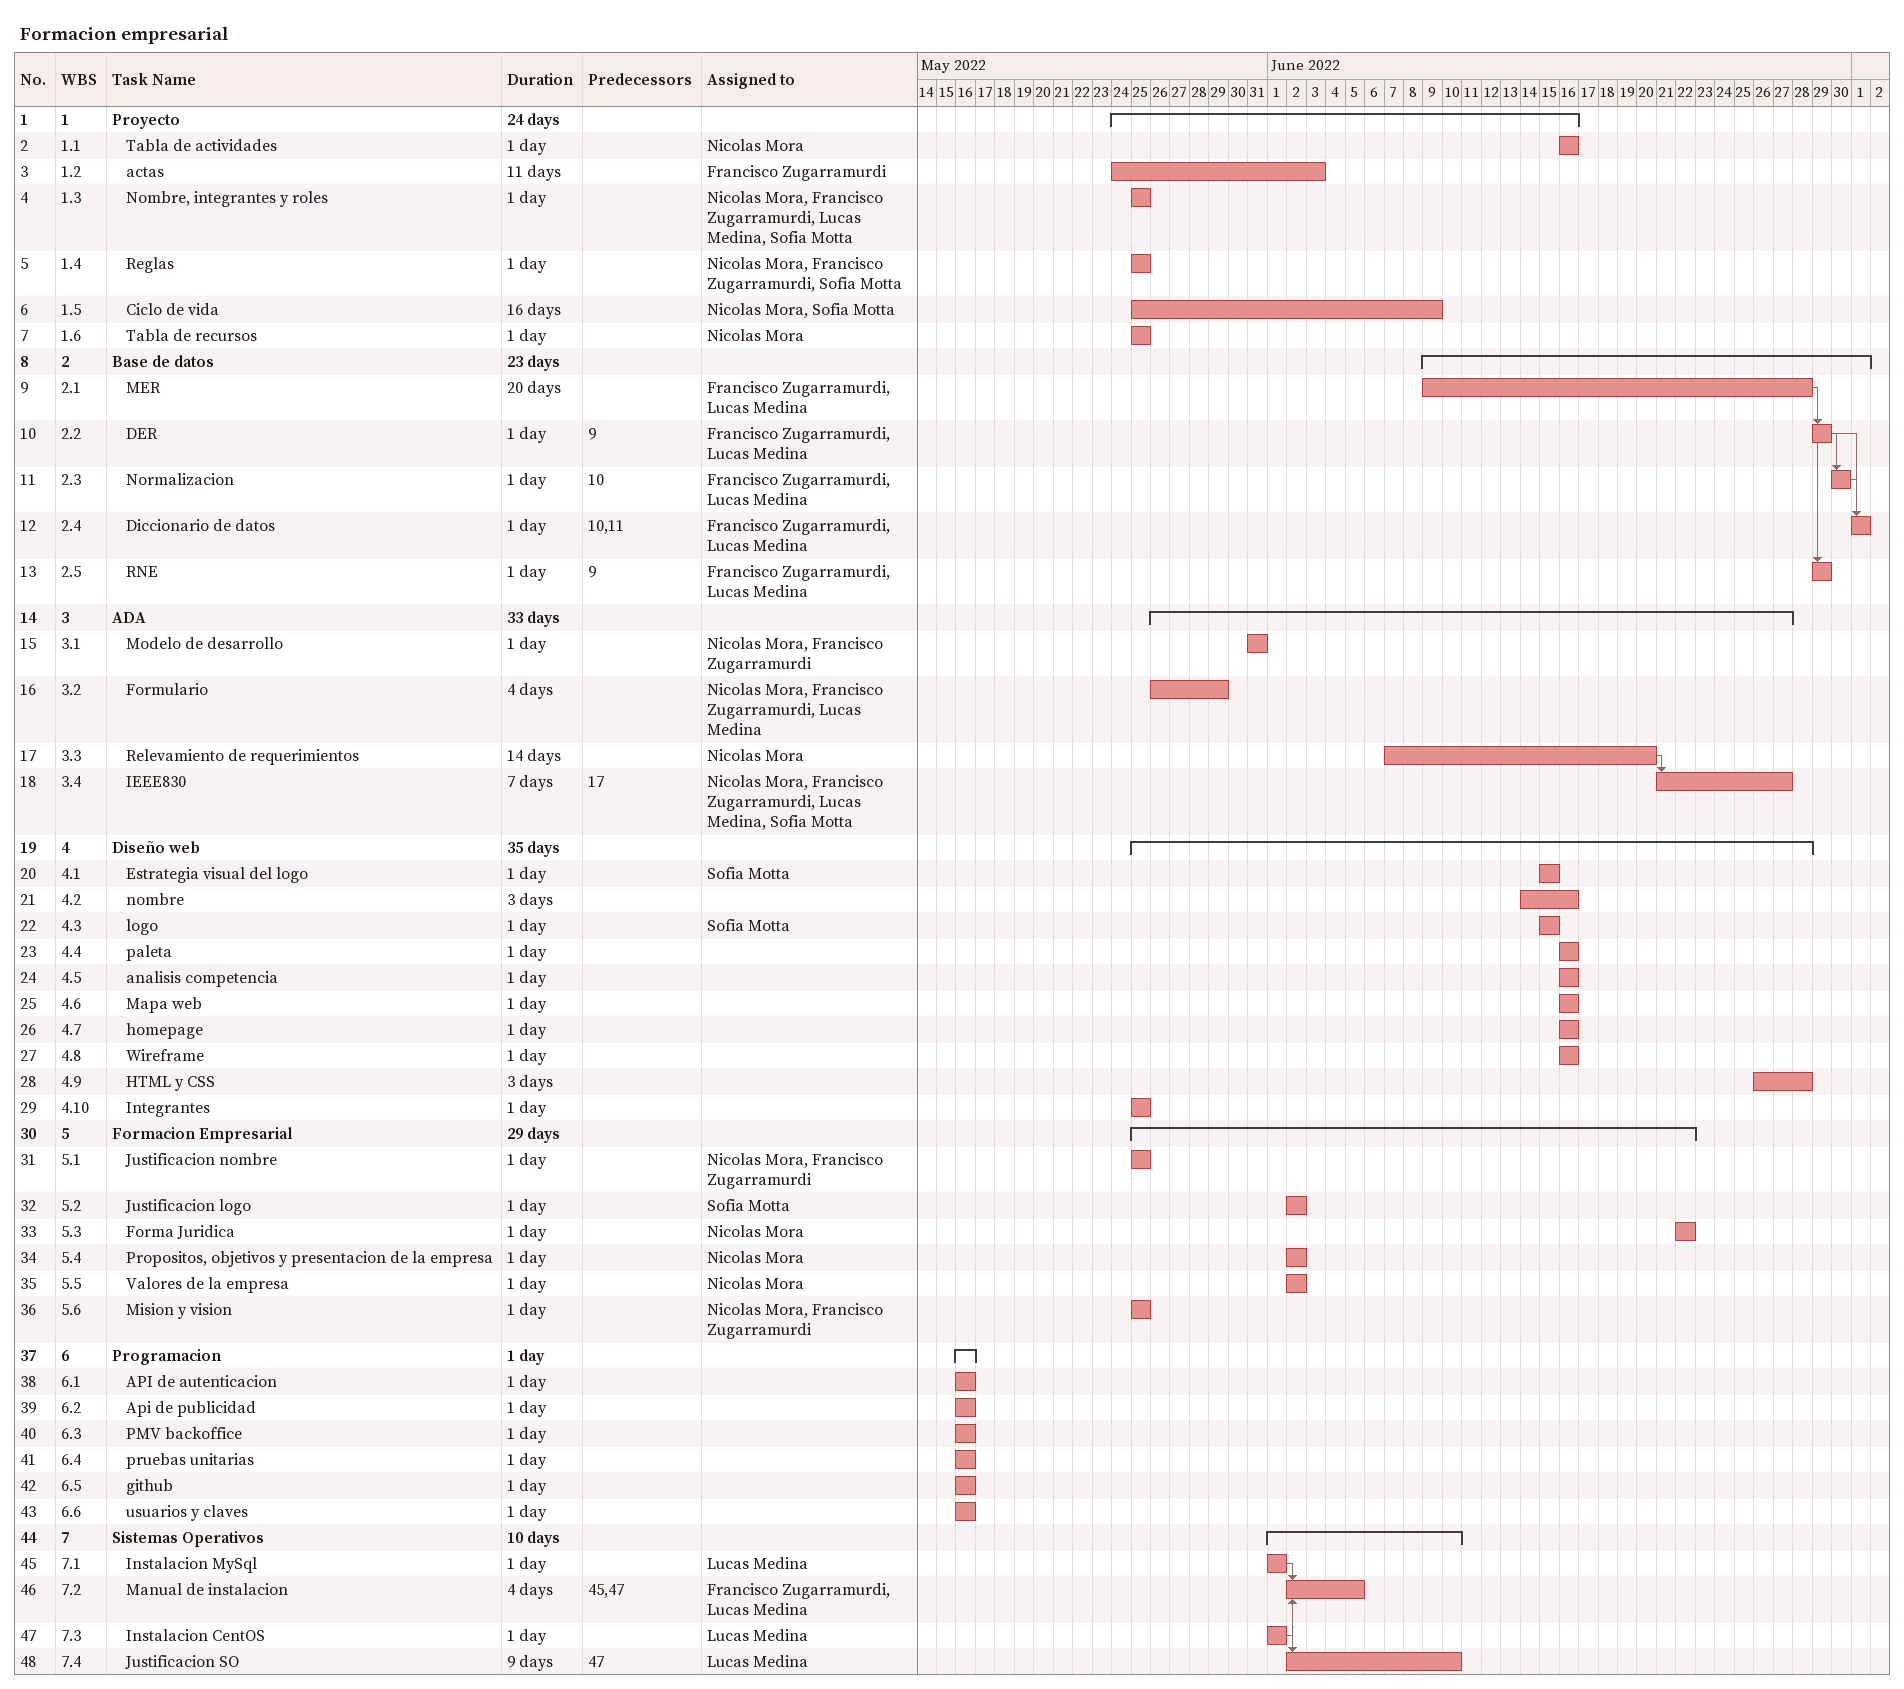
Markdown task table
Formacion empresarial

| ID | WBS | Task | Duration | Start | Finish | Predecessors | Resources |
|---|---|---|---|---|---|---|---|
| 1 | 1 | **Proyecto** | 24d | 2022-05-24 | 2022-06-16 |  |  |
| 2 | 1.1 | Tabla de actividades | 1d | 2022-06-16 | 2022-06-16 |  | Nicolas Mora |
| 3 | 1.2 | actas | 11d | 2022-05-24 | 2022-06-03 |  | Francisco Zugarramurdi |
| 4 | 1.3 | Nombre, integrantes y roles | 1d | 2022-05-25 | 2022-05-25 |  | Nicolas Mora, Francisco Zugarramurdi, Lucas Medina, Sofia Motta |
| 5 | 1.4 | Reglas | 1d | 2022-05-25 | 2022-05-25 |  | Nicolas Mora, Francisco Zugarramurdi, Sofia Motta |
| 6 | 1.5 | Ciclo de vida | 16d | 2022-05-25 | 2022-06-09 |  | Nicolas Mora, Sofia Motta |
| 7 | 1.6 | Tabla de recursos | 1d | 2022-05-25 | 2022-05-25 |  | Nicolas Mora |
| 8 | 2 | **Base de datos** | 23d | 2022-06-09 | 2022-07-01 |  |  |
| 9 | 2.1 | MER | 20d | 2022-06-09 | 2022-06-28 |  | Francisco Zugarramurdi, Lucas Medina |
| 10 | 2.2 | DER | 1d | 2022-06-29 | 2022-06-29 | 9 | Francisco Zugarramurdi, Lucas Medina |
| 11 | 2.3 | Normalizacion | 1d | 2022-06-30 | 2022-06-30 | 10 | Francisco Zugarramurdi, Lucas Medina |
| 12 | 2.4 | Diccionario de datos | 1d | 2022-07-01 | 2022-07-01 | 10, 11 | Francisco Zugarramurdi, Lucas Medina |
| 13 | 2.5 | RNE | 1d | 2022-06-29 | 2022-06-29 | 9 | Francisco Zugarramurdi, Lucas Medina |
| 14 | 3 | **ADA** | 33d | 2022-05-26 | 2022-06-27 |  |  |
| 15 | 3.1 | Modelo de desarrollo | 1d | 2022-05-31 | 2022-05-31 |  | Nicolas Mora, Francisco Zugarramurdi |
| 16 | 3.2 | Formulario | 4d | 2022-05-26 | 2022-05-29 |  | Nicolas Mora, Francisco Zugarramurdi, Lucas Medina |
| 17 | 3.3 | Relevamiento de requerimientos | 14d | 2022-06-07 | 2022-06-20 |  | Nicolas Mora |
| 18 | 3.4 | IEEE830 | 7d | 2022-06-21 | 2022-06-27 | 17 | Nicolas Mora, Francisco Zugarramurdi, Lucas Medina, Sofia Motta |
| 19 | 4 | **Diseño web** | 35d | 2022-05-25 | 2022-06-28 |  |  |
| 20 | 4.1 | Estrategia visual del logo | 1d | 2022-06-15 | 2022-06-15 |  | Sofia Motta |
| 21 | 4.2 | nombre | 3d | 2022-06-14 | 2022-06-16 |  |  |
| 22 | 4.3 | logo | 1d | 2022-06-15 | 2022-06-15 |  | Sofia Motta |
| 23 | 4.4 | paleta | 1d | 2022-06-16 | 2022-06-16 |  |  |
| 24 | 4.5 | analisis competencia | 1d | 2022-06-16 | 2022-06-16 |  |  |
| 25 | 4.6 | Mapa web | 1d | 2022-06-16 | 2022-06-16 |  |  |
| 26 | 4.7 | homepage | 1d | 2022-06-16 | 2022-06-16 |  |  |
| 27 | 4.8 | Wireframe | 1d | 2022-06-16 | 2022-06-16 |  |  |
| 28 | 4.9 | HTML y CSS | 3d | 2022-06-26 | 2022-06-28 |  |  |
| 29 | 4.10 | Integrantes | 1d | 2022-05-25 | 2022-05-25 |  |  |
| 30 | 5 | **Formacion Empresarial** | 29d | 2022-05-25 | 2022-06-22 |  |  |
| 31 | 5.1 | Justificacion nombre | 1d | 2022-05-25 | 2022-05-25 |  | Nicolas Mora, Francisco Zugarramurdi |
| 32 | 5.2 | Justificacion logo | 1d | 2022-06-02 | 2022-06-02 |  | Sofia Motta |
| 33 | 5.3 | Forma Juridica | 1d | 2022-06-22 | 2022-06-22 |  | Nicolas Mora |
| 34 | 5.4 | Propositos, objetivos y presentacion de la empresa | 1d | 2022-06-02 | 2022-06-02 |  | Nicolas Mora |
| 35 | 5.5 | Valores de la empresa | 1d | 2022-06-02 | 2022-06-02 |  | Nicolas Mora |
| 36 | 5.6 | Mision y vision | 1d | 2022-05-25 | 2022-05-25 |  | Nicolas Mora, Francisco Zugarramurdi |
| 37 | 6 | **Programacion** | 1d | 2022-05-16 | 2022-05-16 |  |  |
| 38 | 6.1 | API de autenticacion | 1d | 2022-05-16 | 2022-05-16 |  |  |
| 39 | 6.2 | Api de publicidad | 1d | 2022-05-16 | 2022-05-16 |  |  |
| 40 | 6.3 | PMV backoffice | 1d | 2022-05-16 | 2022-05-16 |  |  |
| 41 | 6.4 | pruebas unitarias | 1d | 2022-05-16 | 2022-05-16 |  |  |
| 42 | 6.5 | github | 1d | 2022-05-16 | 2022-05-16 |  |  |
| 43 | 6.6 | usuarios y claves | 1d | 2022-05-16 | 2022-05-16 |  |  |
| 44 | 7 | **Sistemas Operativos** | 10d | 2022-06-01 | 2022-06-10 |  |  |
| 45 | 7.1 | Instalacion MySql | 1d | 2022-06-01 | 2022-06-01 |  | Lucas Medina |
| 46 | 7.2 | Manual de instalacion | 4d | 2022-06-02 | 2022-06-05 | 45, 47 | Francisco Zugarramurdi, Lucas Medina |
| 47 | 7.3 | Instalacion CentOS | 1d | 2022-06-01 | 2022-06-01 |  | Lucas Medina |
| 48 | 7.4 | Justificacion SO | 9d | 2022-06-02 | 2022-06-10 | 47 | Lucas Medina |
